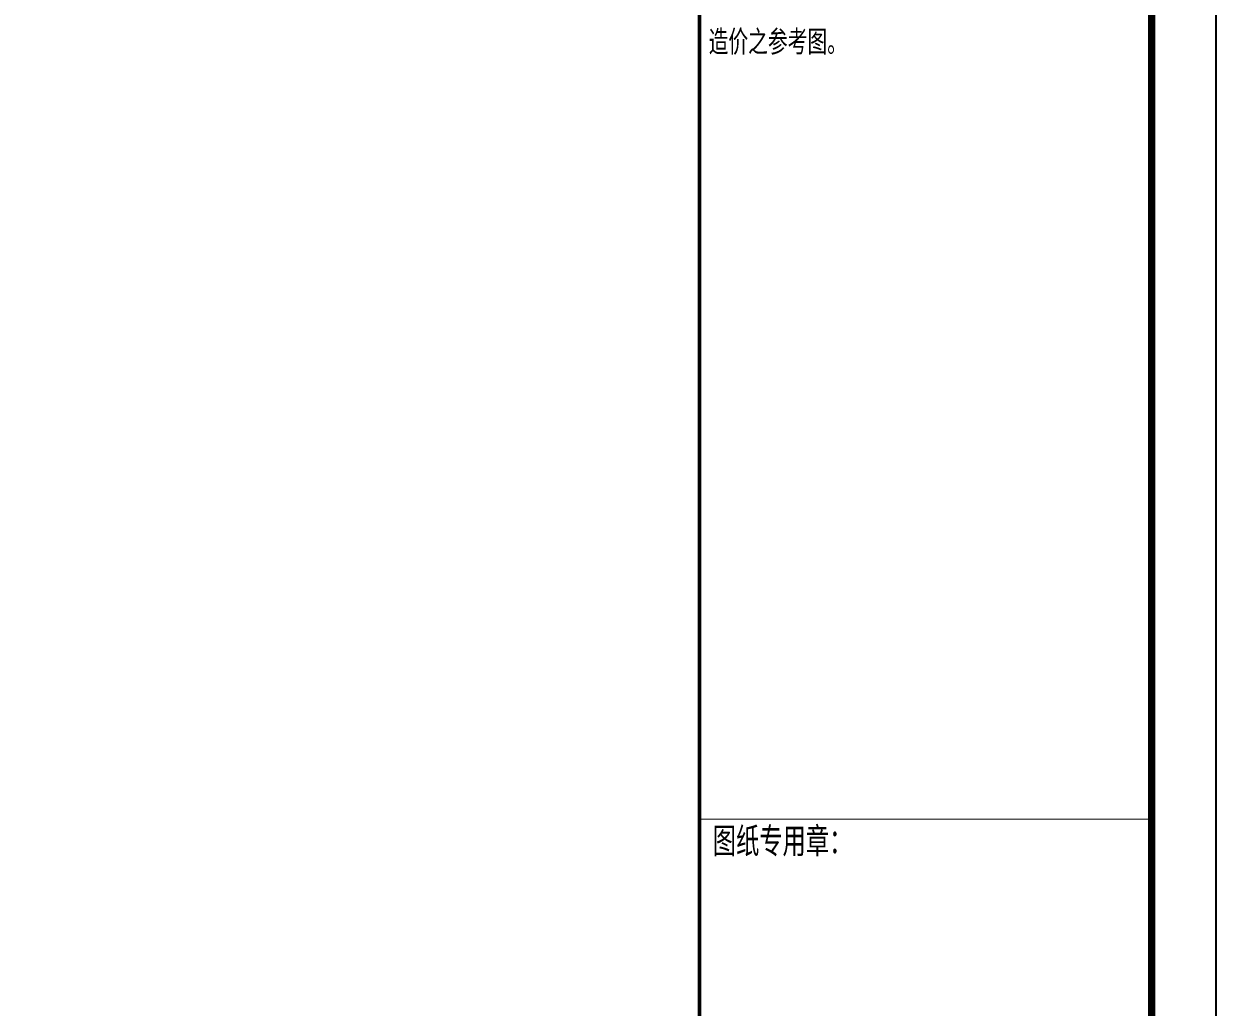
# Model space of a CAD drawing. Header units: millimetres. Extents: x 591771 to 1936534, y -622016 to 355666.
# Drawn here: x 911319 to 929776, y -73836 to -58617 of the extents above; entities that cross this region are included whole.
import ezdxf

# ---------------------------------------------------------------- set-up
doc = ezdxf.new("R2010")
doc.units = ezdxf.units.MM
doc.header["$LTSCALE"] = 80
doc.layers.add('\\M+5CDBC\\M+5BFF2', color=252, linetype='Continuous')
doc.layers.add('HZ', color=2, linetype='Continuous')
doc.styles.add('_HZTXT', font='txt.shx', dxfattribs={"width": 0.8, "bigfont": 'hztxt.shx'})

msp = doc.modelspace()

# ---------------------------------------------------------------- linework, layer by layer
at = {"layer": '\\M+5CDBC\\M+5BFF2', "color": 2}
msp.add_lwpolyline([(845676.3, -103536), (929776.3, -103536), (929776.3, -44136), (845676.3, -44136)], close=True, dxfattribs=at)
at = {"layer": '\\M+5CDBC\\M+5BFF2', "color": 2, "const_width": 112.5}
msp.add_lwpolyline([(846676.4, -102536), (928776.3, -102536), (928776.3, -45136), (846676.4, -45136)], close=True, dxfattribs=at)
at = {"layer": '\\M+5CDBC\\M+5BFF2', "color": 2}
for points, const_width in [([(921776.1, -102536), (921776.1, -45136)], 56.2), ([(921776.1, -70926.6), (928776.3, -70926.6)], 20)]:
    msp.add_lwpolyline(points, dxfattribs=dict(at, const_width=const_width))

# ---------------------------------------------------------------- texts
at = {"layer": '\\M+5CDBC\\M+5BFF2', "color": 2, "style": '_HZTXT', "width": 0.8}
msp.add_text('图纸专用章：', height=450, dxfattribs=at).set_placement((921984, -71501.5))
at = {"layer": 'HZ', "color": 1, "style": '_HZTXT', "width": 0.8}
msp.add_text('造价之参考图。', height=382.5, rotation=0.0025, dxfattribs=at).set_placement((921919.2, -59094.4))

doc.saveas('drawing.dxf')
